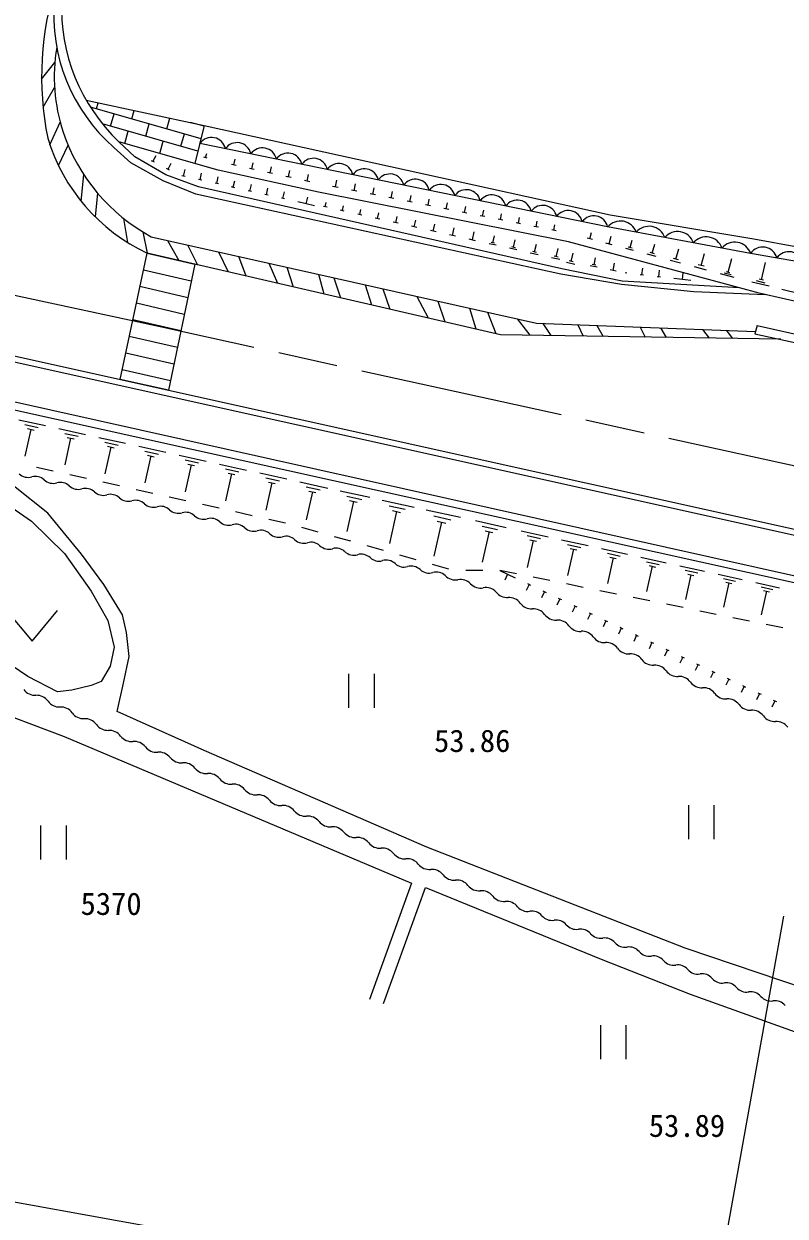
# Model space of a CAD drawing. Units: millimetres, scale not verified. Extents: x 40000 to 680000, y 20000 to 380000.
# Drawn here: x 494997 to 539786, y 238604 to 308766 of the extents above; entities that cross this region are included whole.
import ezdxf
from ezdxf.enums import TextEntityAlignment as Align

# ---------------------------------------------------------------- set-up
doc = ezdxf.new("R2010")
doc.units = ezdxf.units.MM
doc.header["$LTSCALE"] = 1000
doc.linetypes.add('CHAIN', pattern=[18.5, 12, -1.5, 3.5, -1.5])
for name, color, linetype, lineweight in [('M-BGD', 7, 'Continuous', 25), ('M-BMK', 2, 'CHAIN', 13), ('M-BMK-OTRS', 5, 'Continuous', 25), ('M-STR-HTXT', 7, 'Continuous', 13)]:
    doc.layers.add(name, color=color, linetype=linetype, lineweight=lineweight)
doc.styles.add('ＭＳ ゴシック', font='')
doc.styles.get('ＭＳ ゴシック').set_extended_font_data('MS Gothic')

msp = doc.modelspace()

# ---------------------------------------------------------------- linework, layer by layer
at = {"layer": 'M-BGD'}
for p, q in [((498670, 304266), (505611, 302791)), ((505420, 302006), (498914, 303865)), ((499275, 303762), (499376, 304116)), ((500102, 302745), (500308, 303466)), ((501342, 303171), (501484, 303668)), ((503409, 302580), (503592, 303220)), ((505242, 301277), (499619, 302883)), ((500930, 301729), (501136, 302450)), ((502169, 302154), (502376, 302876)), ((505597, 302735), (504792, 302965)), ((505611, 302791), (505064, 300547)), ((502997, 301138), (503203, 301859)), ((504237, 301564), (504443, 302285)), ((502591, 300665), (502774, 301021)), ((505690, 300889), (505761, 301138)), ((502680, 300620), (502502, 300711)), ((503481, 300209), (503664, 300565)), ((505790, 300860), (505590, 300917)), ((507484, 300436), (507220, 300495)), ((507352, 300466), (507425, 300795)), ((508410, 300232), (508486, 300578)), ((509481, 299995), (509561, 300357)), ((503570, 300164), (503392, 300255)), ((504489, 299787), (504294, 299831)), ((504392, 299809), (504480, 300199)), ((505464, 299566), (505269, 299610)), ((505367, 299588), (505455, 299978)), ((506342, 299367), (506431, 299757)), ((508548, 300201), (508271, 300262)), ((509626, 299963), (509336, 300027)), ((510717, 299721), (510413, 299789)), ((510565, 299755), (510649, 300134)), ((511663, 299512), (511751, 299908)), ((506440, 299345), (506245, 299389)), ((507415, 299124), (507220, 299168)), ((507317, 299146), (507406, 299536)), ((508390, 298903), (508195, 298947)), ((508293, 298925), (508381, 299315)), ((509268, 298704), (509356, 299094)), ((511821, 299477), (511505, 299547)), ((513487, 299133), (513164, 299197)), ((513325, 299165), (513405, 299569)), ((514586, 298915), (514269, 298978)), ((514427, 298946), (514506, 299343)), ((515524, 298729), (515601, 299119)), ((516614, 298513), (516690, 298895)), ((509365, 298681), (509170, 298726)), ((510341, 298460), (510146, 298505)), ((510243, 298482), (510332, 298872)), ((512096, 298062), (511121, 298283)), ((511608, 298173), (511697, 298563)), ((512732, 297999), (512789, 298252)), ((515680, 298698), (515368, 298760)), ((516767, 298482), (516461, 298543)), ((517849, 298268), (517549, 298327)), ((517699, 298298), (517774, 298673)), ((518779, 298084), (518852, 298452)), ((519852, 297871), (519924, 298232)), ((512833, 297976), (512630, 298022)), ((513847, 297747), (513624, 297798)), ((513735, 297773), (513798, 298052)), ((514883, 297514), (514638, 297569)), ((514760, 297542), (514829, 297847)), ((515807, 297306), (515882, 297639)), ((518926, 298055), (518631, 298113)), ((519997, 297842), (519708, 297899)), ((521062, 297631), (520779, 297687)), ((520920, 297659), (520991, 298013)), ((521983, 297448), (522052, 297796)), ((523040, 297239), (523107, 297579)), ((515940, 297276), (515674, 297336)), ((517020, 297032), (516732, 297097)), ((516876, 297065), (516958, 297425)), ((518124, 296784), (517812, 296854)), ((517968, 296819), (518056, 297208)), ((519083, 296567), (519177, 296985)), ((522122, 297421), (521844, 297476)), ((523176, 297212), (522904, 297266)), ((524225, 297004), (523958, 297057)), ((524091, 297030), (524157, 297364)), ((525268, 296797), (525007, 296849)), ((525137, 296823), (525202, 297150)), ((526178, 296617), (526241, 296937)), ((519250, 296530), (518916, 296605)), ((520400, 296270), (520042, 296351)), ((520221, 296311), (520322, 296758)), ((521575, 296006), (521193, 296092)), ((521384, 296049), (521492, 296527)), ((522594, 295883), (522686, 296290)), ((526306, 296591), (526050, 296642)), ((528443, 296076), (528140, 296158)), ((528292, 296117), (528393, 296496)), ((529427, 295812), (529549, 296266)), ((522775, 295735), (522368, 295827)), ((522696, 295860), (522492, 295906)), ((524000, 295459), (523568, 295557)), ((523916, 295592), (523700, 295640)), ((523808, 295616), (523905, 296048)), ((525048, 295343), (525151, 295801)), ((526314, 295065), (526423, 295549)), ((529609, 295763), (529246, 295861)), ((530861, 295427), (530420, 295545)), ((530780, 295567), (530560, 295626)), ((530670, 295596), (530789, 296037)), ((531972, 295269), (532113, 295792)), ((533363, 294918), (533528, 295531)), ((525251, 295177), (524793, 295280)), ((525162, 295317), (524933, 295369)), ((526528, 294889), (526044, 294998)), ((526435, 295038), (526193, 295092)), ((527413, 294611), (526929, 294721)), ((527320, 294760), (527078, 294814)), ((527199, 294787), (527308, 295271)), ((528544, 294582), (528627, 294992)), ((529661, 294249), (529750, 294691)), ((532199, 295067), (531675, 295208)), ((532103, 295233), (531841, 295304)), ((533629, 294683), (533016, 294848)), ((533517, 294877), (533210, 294960)), ((534850, 294545), (535040, 295252)), ((536438, 294145), (536655, 294954)), ((538392, 293703), (538630, 294730)), ((528728, 294438), (528318, 294521)), ((528647, 294561), (528441, 294603)), ((529838, 294213), (529484, 294285)), ((530463, 294098), (530374, 294108)), ((531457, 293981), (531258, 294004)), ((531357, 293993), (531404, 294390)), ((532350, 293876), (532397, 294273)), ((533741, 293712), (533787, 294110)), ((535156, 294273), (534449, 294463)), ((535027, 294497), (534673, 294592)), ((536788, 293834), (535979, 294051)), ((536613, 293990), (536208, 294098)), ((536539, 294118), (536337, 294172)), ((532450, 293864), (532251, 293888)), ((534237, 293654), (533244, 293771)), ((538845, 293328), (537819, 293566)), ((538619, 293515), (538105, 293635)), ((538520, 293673), (538263, 293733)), ((565501, 286597), (538254, 292922)), ((540622, 292886), (539596, 293124)), ((538136, 291023), (538007, 290534)), ((494703, 285470), (496272, 285123)), ((495052, 285187), (495837, 285014)), ((495401, 284904), (495054, 283335)), ((495205, 284948), (495597, 284861)), ((497051, 284951), (498626, 284603)), ((497401, 284667), (498188, 284493)), ((497751, 284383), (497403, 282808)), ((497554, 284427), (497948, 284340)), ((499404, 284431), (500985, 284082)), ((499755, 284146), (500546, 283971)), ((500107, 283861), (499757, 282280)), ((499909, 283905), (500304, 283817)), ((501763, 283910), (503349, 283559)), ((502116, 283624), (502909, 283448)), ((502468, 283338), (502118, 281751)), ((502270, 283381), (502667, 283294)), ((504127, 283387), (505720, 283035)), ((504482, 283100), (505278, 282924)), ((504836, 282813), (504484, 281221)), ((504637, 282857), (505035, 282769)), ((506498, 282863), (508096, 282510)), ((496724, 282448), (495749, 282667)), ((498676, 282011), (497700, 282229)), ((506853, 282575), (507652, 282398)), ((507208, 282287), (506855, 280689)), ((507009, 282331), (507408, 282243)), ((508874, 282338), (510477, 281983)), ((500627, 281573), (499652, 281792)), ((502579, 281135), (501603, 281354)), ((509230, 282049), (510032, 281871)), ((509587, 281760), (509233, 280156)), ((509387, 281804), (509787, 281715)), ((511240, 281815), (512880, 281452)), ((511605, 281519), (512425, 281338)), ((504530, 280698), (503555, 280917)), ((511970, 281223), (511607, 279583)), ((511765, 281269), (512175, 281178)), ((513604, 281292), (515360, 280904)), ((513994, 280976), (514872, 280781)), ((514385, 280659), (513996, 278902)), ((514165, 280707), (514604, 280610)), ((516080, 280745), (517959, 280329)), ((506482, 280260), (505506, 280479)), ((508434, 279823), (507458, 280042)), ((516498, 280406), (517437, 280198)), ((516916, 280068), (516501, 278189)), ((516681, 280119), (517150, 280016)), ((518676, 280171), (520682, 279728)), ((510385, 279385), (509409, 279604)), ((519122, 279809), (520125, 279588)), ((519568, 279448), (519125, 277442)), ((519317, 279503), (519819, 279392)), ((521565, 279532), (523367, 279134)), ((512315, 278862), (511353, 279136)), ((514238, 278315), (513277, 278588)), ((521965, 279207), (522866, 279008)), ((522366, 278883), (521968, 277081)), ((522141, 278932), (522591, 278833)), ((524257, 278937), (525841, 278587)), ((524609, 278652), (525401, 278477)), ((516162, 277767), (515200, 278041)), ((524961, 278366), (524611, 276782)), ((524763, 278410), (525159, 278322)), ((526638, 278411), (528190, 278068)), ((526983, 278131), (527759, 277960)), ((527328, 277851), (526986, 276300)), ((527135, 277894), (527522, 277809)), ((528987, 277892), (530507, 277556)), ((518086, 277219), (517124, 277493)), ((529325, 277618), (530085, 277450)), ((529663, 277344), (529327, 275824)), ((529473, 277386), (529853, 277302)), ((531304, 277380), (532791, 277051)), ((520009, 276671), (519047, 276945)), ((521997, 276593), (520997, 276589)), ((523007, 276597), (522997, 276597)), ((523977, 276400), (523007, 276597)), ((523007, 276597), (523910, 276169)), ((531634, 277111), (532378, 276947)), ((531965, 276843), (531636, 275356)), ((531779, 276884), (532151, 276802)), ((533588, 276875), (535044, 276553)), ((533912, 276612), (534640, 276451)), ((523459, 276383), (523287, 276022)), ((524724, 275783), (524552, 275422)), ((524633, 275826), (524814, 275740)), ((525937, 276002), (524957, 276201)), ((527897, 275605), (526917, 275804)), ((534236, 276350), (533914, 274893)), ((534054, 276390), (534418, 276309)), ((535841, 276377), (537266, 276061)), ((536158, 276120), (536870, 275962)), ((536475, 275863), (536160, 274437)), ((536297, 275902), (536653, 275823)), ((538063, 275885), (539457, 275577)), ((525627, 275354), (525456, 274993)), ((525537, 275397), (525717, 275312)), ((529857, 275207), (528877, 275406)), ((538373, 275634), (539070, 275480)), ((538683, 275383), (538375, 273988)), ((538509, 275421), (538857, 275344)), ((526531, 274926), (526359, 274565)), ((526440, 274969), (526621, 274883)), ((527434, 274497), (527263, 274136)), ((527344, 274540), (527524, 274454)), ((531817, 274809), (530837, 275008)), ((533777, 274411), (532797, 274610)), ((493983, 274249), (495483, 272449)), ((495483, 272449), (496983, 274249)), ((528338, 274069), (528166, 273707)), ((528247, 274112), (528428, 274026)), ((529241, 273640), (529070, 273279)), ((529151, 273683), (529331, 273597)), ((535737, 274013), (534757, 274212)), ((537697, 273615), (536717, 273814)), ((530145, 273212), (529973, 272850)), ((530054, 273254), (530235, 273169)), ((539657, 273217), (538677, 273416)), ((531048, 272783), (530877, 272422)), ((530958, 272826), (531138, 272740)), ((531952, 272354), (531780, 271993)), ((531861, 272397), (532042, 272312)), ((532855, 271926), (532684, 271564)), ((532765, 271969), (532945, 271883)), ((533668, 271540), (533849, 271454)), ((533759, 271497), (533587, 271136)), ((534662, 271069), (534491, 270707)), ((534572, 271111), (534752, 271026)), ((514102, 270513), (514102, 268513)), ((515602, 270513), (515602, 268513)), ((535566, 270640), (535394, 270279)), ((535475, 270683), (535656, 270597)), ((536469, 270211), (536298, 269850)), ((536379, 270254), (536559, 270169)), ((537373, 269783), (537201, 269421)), ((537282, 269826), (537463, 269740)), ((538276, 269354), (538105, 268993)), ((538186, 269397), (538366, 269311)), ((539180, 268926), (539008, 268564)), ((539089, 268969), (539270, 268883)), ((534094, 262794), (534094, 260794)), ((535594, 262794), (535594, 260794)), ((495979, 261596), (495979, 259596)), ((497479, 261596), (497479, 259596)), ((528916, 249850), (528916, 247850)), ((530416, 249850), (530416, 247850))]:
    msp.add_line(p, q, dxfattribs=at)
for points in [[(505611, 302791), (529484, 297536), (537943, 296107), (553357, 293285), (566320, 290386)], [(537102, 293232), (530202, 293629), (526654, 294348), (505267, 299169), (503348, 299888), (501530, 300949), (500592, 301825)], [(538254, 292922), (537102, 293232), (527035, 295937), (512335, 298851), (506426, 300158), (500592, 301825)], [(566144, 289569), (553210, 292561), (537753, 295258), (529343, 296811), (505353, 301731)], [(538615, 292825), (534423, 292992), (530165, 293430), (526587, 294036), (505124, 298742), (503194, 299522), (501283, 300580), (500289, 301495)], [(538007, 290534), (561727, 285368), (565015, 284347)], [(538136, 291023), (561813, 285693), (565086, 284676)], [(472671, 253842), (474862, 257680), (476791, 261498), (486648, 282852), (487822, 285055), (489044, 286658), (490180, 287281), (491469, 287193), (543186, 275659), (544204, 275243), (544724, 274660), (545161, 273703), (548128, 266716), (553592, 253953), (556944, 247003)], [(473091, 253603), (475288, 257451), (477227, 261287), (487082, 282636), (488230, 284793), (489367, 286283), (490288, 286788), (491400, 286712), (543060, 275293), (543902, 274855), (544314, 274392), (544718, 273508), (547683, 266526), (553152, 253752), (556778, 246234)], [(490684, 282800), (495440, 279498), (497391, 277604), (498963, 275388), (499929, 273664), (500317, 272082), (500071, 270965), (499541, 270056), (498954, 269829), (497817, 269563), (496984, 269450), (495241, 270359), (493196, 271741), (489834, 273361), (486666, 274833)], [(555954, 242424), (555204, 243537), (551719, 246567), (548878, 248916), (546662, 250052), (533899, 254373), (518699, 260311), (505602, 266003), (500478, 268304), (500857, 269971), (501198, 271543), (501037, 272954), (500791, 273995), (499711, 275776), (498395, 277566), (496406, 279971), (494380, 281581), (493149, 282320)], [(489325, 254915), (482355, 257491), (486891, 262364), (489997, 265716), (492460, 268671), (497375, 266824), (517804, 258194), (515332, 251347)], [(516147, 251120), (518628, 257939), (528962, 253717), (534190, 251672), (542391, 248717), (546444, 247259), (549011, 245923), (550753, 244560), (553784, 241794), (555326, 239518)]]:
    msp.add_lwpolyline(points, dxfattribs=at)
msp.add_lwpolyline([(494322, 289253), (544933, 278008), (544855, 277654), (494244, 288900)], close=True, dxfattribs=at)
for centre, radius, start, end in [((507141, 309301), 10386, 175.17186, 228.72321), ((508136, 309742), 10935, 177.83013, 226.3821), ((506035, 301248), 836, 12.09508, 144.72683), ((507534, 300940), 836, 12.09508, 144.72683), ((509034, 300633), 836, 12.09508, 144.72683), ((510533, 300326), 836, 12.09508, 144.72683), ((512032, 300018), 836, 12.09508, 144.72683), ((513532, 299711), 836, 12.09508, 144.72683), ((515031, 299403), 836, 12.09508, 144.72683), ((516531, 299096), 836, 12.09508, 144.72683), ((518030, 298788), 836, 12.09508, 144.72683), ((519529, 298481), 836, 12.09508, 144.72683), ((521029, 298173), 836, 12.09508, 144.72683), ((522528, 297866), 836, 12.09508, 144.72683), ((524028, 297558), 836, 12.09508, 144.72683), ((525527, 297251), 836, 12.09508, 144.72683), ((527026, 296943), 836, 12.09508, 144.72683), ((528526, 296636), 836, 12.09508, 144.72683), ((530097, 296182), 981, 18.90854, 140.16396), ((531778, 295872), 981, 18.90854, 140.16396), ((533460, 295561), 981, 18.90854, 140.16396), ((535142, 295250), 981, 18.90854, 140.16396), ((536824, 294940), 981, 18.90854, 140.16396), ((538463, 294763), 866, 15.08529, 145.12311), ((540008, 294493), 866, 15.08529, 145.12311), ((495245, 282844), 768, 227.0098, 286.13044), ((495672, 281368), 768, 47.0098, 106.13044), ((496720, 282492), 768, 227.0098, 286.13044), ((497146, 281016), 768, 47.0098, 106.13044), ((498194, 282140), 768, 227.0098, 286.13044), ((498621, 280664), 768, 47.0098, 106.13044), ((499669, 281788), 768, 227.0098, 286.13044), ((500096, 280312), 768, 47.0098, 106.13044), ((501143, 281436), 768, 227.0098, 286.13044), ((501570, 279960), 768, 47.0098, 106.13044), ((502618, 281084), 768, 227.0098, 286.13044), ((503045, 279608), 768, 47.0098, 106.13044), ((504093, 280732), 768, 227.0098, 286.13044), ((504520, 279256), 768, 47.0098, 106.13044), ((505567, 280379), 768, 227.0098, 286.13044), ((505994, 278903), 768, 47.0098, 106.13044), ((507042, 280027), 768, 227.0098, 286.13044), ((507469, 278551), 768, 47.0098, 106.13044), ((508516, 279675), 768, 227.0098, 286.13044), ((508943, 278199), 768, 47.0098, 106.13044), ((509991, 279323), 768, 227.0098, 286.13044), ((510418, 277847), 768, 47.0098, 106.13044), ((511466, 278971), 768, 227.0098, 286.13044), ((511893, 277495), 768, 47.0098, 106.13044), ((512940, 278619), 768, 227.0098, 286.13044), ((513367, 277143), 768, 47.0098, 106.13044), ((514415, 278267), 768, 227.0098, 286.13044), ((514842, 276791), 768, 47.0098, 106.13044), ((515889, 277915), 768, 227.0098, 286.13044), ((516316, 276439), 768, 47.0098, 106.13044), ((517364, 277563), 768, 227.0098, 286.13044), ((517791, 276086), 768, 47.0098, 106.13044), ((518839, 277210), 768, 227.0098, 286.13044), ((519266, 275734), 768, 47.0098, 106.13044), ((520381, 276859), 817, 223.5713, 280.87337), ((520689, 275255), 817, 43.5713, 100.87337), ((521873, 276381), 817, 223.5713, 280.87337), ((522181, 274777), 817, 43.5713, 100.87337), ((523436, 275833), 827, 216.6415, 273.58587), ((523539, 274183), 827, 36.6415, 93.58587), ((524866, 275170), 827, 216.6415, 273.58587), ((524970, 273519), 827, 36.6415, 93.58587), ((526296, 274506), 827, 216.6415, 273.58587), ((526400, 272856), 827, 36.6415, 93.58587), ((527727, 273843), 827, 216.6415, 273.58587), ((527830, 272193), 827, 36.6415, 93.58587), ((529157, 273179), 827, 216.6415, 273.58587), ((529260, 271529), 827, 36.6415, 93.58587), ((530587, 272516), 827, 216.6415, 273.58587), ((530690, 270866), 827, 36.6415, 93.58587), ((532017, 271852), 827, 216.6415, 273.58587), ((532121, 270202), 827, 36.6415, 93.58587), ((533447, 271189), 827, 216.6415, 273.58587), ((533551, 269539), 827, 36.6415, 93.58587), ((495670, 270081), 829, 215.7842, 272.63767), ((534878, 270526), 827, 216.6415, 273.58587), ((534981, 268875), 827, 36.6415, 93.58587), ((495746, 268424), 829, 35.7842, 92.63767), ((497092, 269394), 829, 215.7842, 272.63767), ((536308, 269862), 827, 216.6415, 273.58587), ((536411, 268212), 827, 36.6415, 93.58587), ((497168, 267737), 829, 35.7842, 92.63767), ((498514, 268707), 829, 215.7842, 272.63767), ((537738, 269199), 827, 216.6415, 273.58587), ((537841, 267548), 827, 36.6415, 93.58587), ((539168, 268535), 827, 216.6415, 273.58587), ((498590, 267050), 829, 35.7842, 92.63767), ((499936, 268020), 829, 215.7842, 272.63767), ((539272, 266885), 827, 36.6415, 93.58587), ((500012, 266363), 829, 35.7842, 92.63767), ((501342, 267370), 839, 218.48477, 275.00315), ((501488, 265698), 839, 38.48477, 95.00315), ((502802, 266742), 839, 218.48477, 275.00315), ((502948, 265071), 839, 38.48477, 95.00315), ((504261, 266115), 839, 218.48477, 275.00315), ((504408, 264443), 839, 38.48477, 95.00315), ((505721, 265487), 839, 218.48477, 275.00315), ((505868, 263816), 839, 38.48477, 95.00315), ((507181, 264860), 839, 218.48477, 275.00315), ((507328, 263188), 839, 38.48477, 95.00315), ((508641, 264233), 839, 218.48477, 275.00315), ((508787, 262561), 839, 38.48477, 95.00315), ((510101, 263605), 839, 218.48477, 275.00315), ((510247, 261934), 839, 38.48477, 95.00315), ((511561, 262978), 839, 218.48477, 275.00315), ((511707, 261306), 839, 38.48477, 95.00315), ((513021, 262350), 839, 218.48477, 275.00315), ((513167, 260679), 839, 38.48477, 95.00315), ((514481, 261723), 839, 218.48477, 275.00315), ((514627, 260051), 839, 38.48477, 95.00315), ((515941, 261096), 839, 218.48477, 275.00315), ((516087, 259424), 839, 38.48477, 95.00315), ((517400, 260468), 839, 218.48477, 275.00315), ((517547, 258797), 839, 38.48477, 95.00315), ((518860, 259841), 839, 218.48477, 275.00315), ((519007, 258169), 839, 38.48477, 95.00315), ((520320, 259213), 839, 218.48477, 275.00315), ((520467, 257542), 839, 38.48477, 95.00315), ((521780, 258586), 839, 218.48477, 275.00315), ((521926, 256914), 839, 38.48477, 95.00315), ((523240, 257959), 839, 218.48477, 275.00315), ((523386, 256287), 839, 38.48477, 95.00315), ((524635, 257312), 777, 220.38186, 279.16183), ((524882, 255778), 777, 40.38186, 99.16183), ((526066, 256785), 777, 220.38186, 279.16183), ((526314, 255251), 777, 40.38186, 99.16183), ((527497, 256258), 777, 220.38186, 279.16183), ((527745, 254724), 777, 40.38186, 99.16183), ((528929, 255730), 777, 220.38186, 279.16183), ((529176, 254196), 777, 40.38186, 99.16183), ((530360, 255203), 777, 220.38186, 279.16183), ((530607, 253669), 777, 40.38186, 99.16183), ((531791, 254676), 777, 220.38186, 279.16183), ((532038, 253141), 777, 40.38186, 99.16183), ((533222, 254148), 777, 220.38186, 279.16183), ((533470, 252614), 777, 40.38186, 99.16183), ((534653, 253621), 777, 220.38186, 279.16183), ((534901, 252087), 777, 40.38186, 99.16183), ((536084, 253094), 777, 220.38186, 279.16183), ((536332, 251559), 777, 40.38186, 99.16183), ((537516, 252566), 777, 220.38186, 279.16183), ((537763, 251032), 777, 40.38186, 99.16183), ((538947, 252039), 777, 220.38186, 279.16183), ((539194, 250505), 777, 40.38186, 99.16183)]:
    msp.add_arc(centre, radius, start, end, dxfattribs=at)
at = {"layer": 'M-BMK'}
msp.add_lwpolyline([(562743, 277830), (503016, 290932), (466606, 298805)], dxfattribs=at)
at = {"layer": 'M-BMK-OTRS'}
for p, q in [((496041, 305517), (496819, 306492)), ((496127, 303857), (496801, 305017)), ((496523, 301654), (497140, 302973)), ((497030, 300432), (497604, 301628)), ((498364, 298333), (498534, 299873)), ((499337, 298796), (499193, 297415)), ((501108, 295899), (500871, 297308)), ((501997, 296523), (502248, 295276)), ((503455, 296025), (504113, 294845)), ((504627, 295761), (505216, 294590)), ((506442, 295353), (507023, 294173)), ((507629, 295086), (508062, 293933)), ((509415, 294685), (509910, 293507)), ((502038, 294298), (504848, 293649)), ((510476, 294446), (510832, 293294)), ((512339, 294027), (512648, 292875)), ((501829, 293320), (504643, 292670)), ((513235, 293825), (513633, 292647)), ((515083, 293410), (515450, 292228)), ((516122, 293176), (516522, 291980)), ((518113, 292728), (518793, 291456)), ((501619, 292342), (504438, 291691)), ((519362, 292447), (519755, 291234)), ((521214, 292031), (521596, 290809)), ((501409, 291364), (504232, 290712)), ((522279, 291791), (522772, 290537)), ((524024, 291399), (524768, 290445)), ((525538, 291129), (526004, 290425)), ((527581, 291054), (527894, 290394)), ((528713, 291013), (529078, 290374)), ((531261, 290919), (531543, 290333)), ((532446, 290876), (532793, 290312)), ((534928, 290784), (535325, 290270)), ((536313, 290733), (536692, 290248)), ((501200, 290386), (504027, 289733)), ((500990, 289408), (503822, 288754)), ((500780, 288430), (503616, 287776))]:
    msp.add_line(p, q, dxfattribs=at)
for points in [[(502490, 296242), (525159, 291143), (538043, 290670)], [(539539, 290201), (523046, 290474), (502248, 295276)]]:
    msp.add_lwpolyline(points, dxfattribs=at)
msp.add_lwpolyline([(502248, 295276), (505054, 294628), (503499, 287214), (500655, 287846)], close=True, dxfattribs=at)
for centre, radius, start, end in [((514303, 305635), 18262, 161.91685, 191.37614), ((506835, 305630), 10052, 170.00472, 198.74589), ((507638, 305821), 10875, 198.33984, 241.74249), ((506976, 305278), 11064, 197.0588, 244.7)]:
    msp.add_arc(centre, radius, start, end, dxfattribs=at)
at = {"layer": 'M-STR-HTXT'}
for p, q in [((539694, 256248), (535161, 231090)), ((484059, 241314), (535338, 232074))]:
    msp.add_line(p, q, dxfattribs=at)

# ---------------------------------------------------------------- texts
at = {"layer": 'M-BGD', "style": 'ＭＳ ゴシック'}
for s, p in [('53.86', (519131, 265521)), ('5370', (498334, 255933)), ('53.89', (531766, 242871))]:
    msp.add_text(s, height=1320, dxfattribs=at).set_placement(p, align=Align.BOTTOM_LEFT)

doc.saveas('drawing.dxf')
